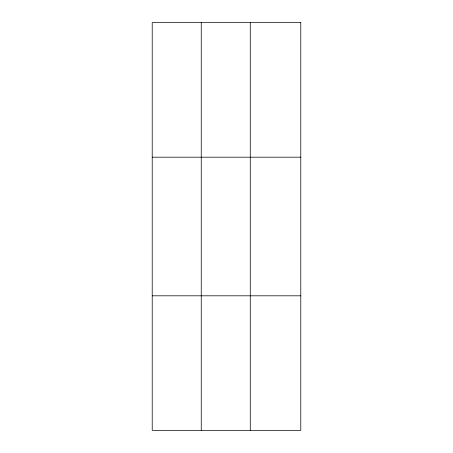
<?xml version="1.0" encoding="UTF-8"?>
<svg xmlns="http://www.w3.org/2000/svg" width="453" height="453" viewBox="0 0 453 453"><rect width="100%" height="100%" fill="white"/><g stroke="black" fill="none" stroke-linecap="round" stroke-linejoin="round"><path stroke-width="0.68" d="M201.245 22.65L201.245 430.35M250.271 22.65L250.271 430.35M152.214 157.191L300.786 157.191M152.214 295.809L300.786 295.809M300.786 22.65L300.786 430.35L152.214 430.35L152.214 22.65L300.786 22.65"/></g></svg>
